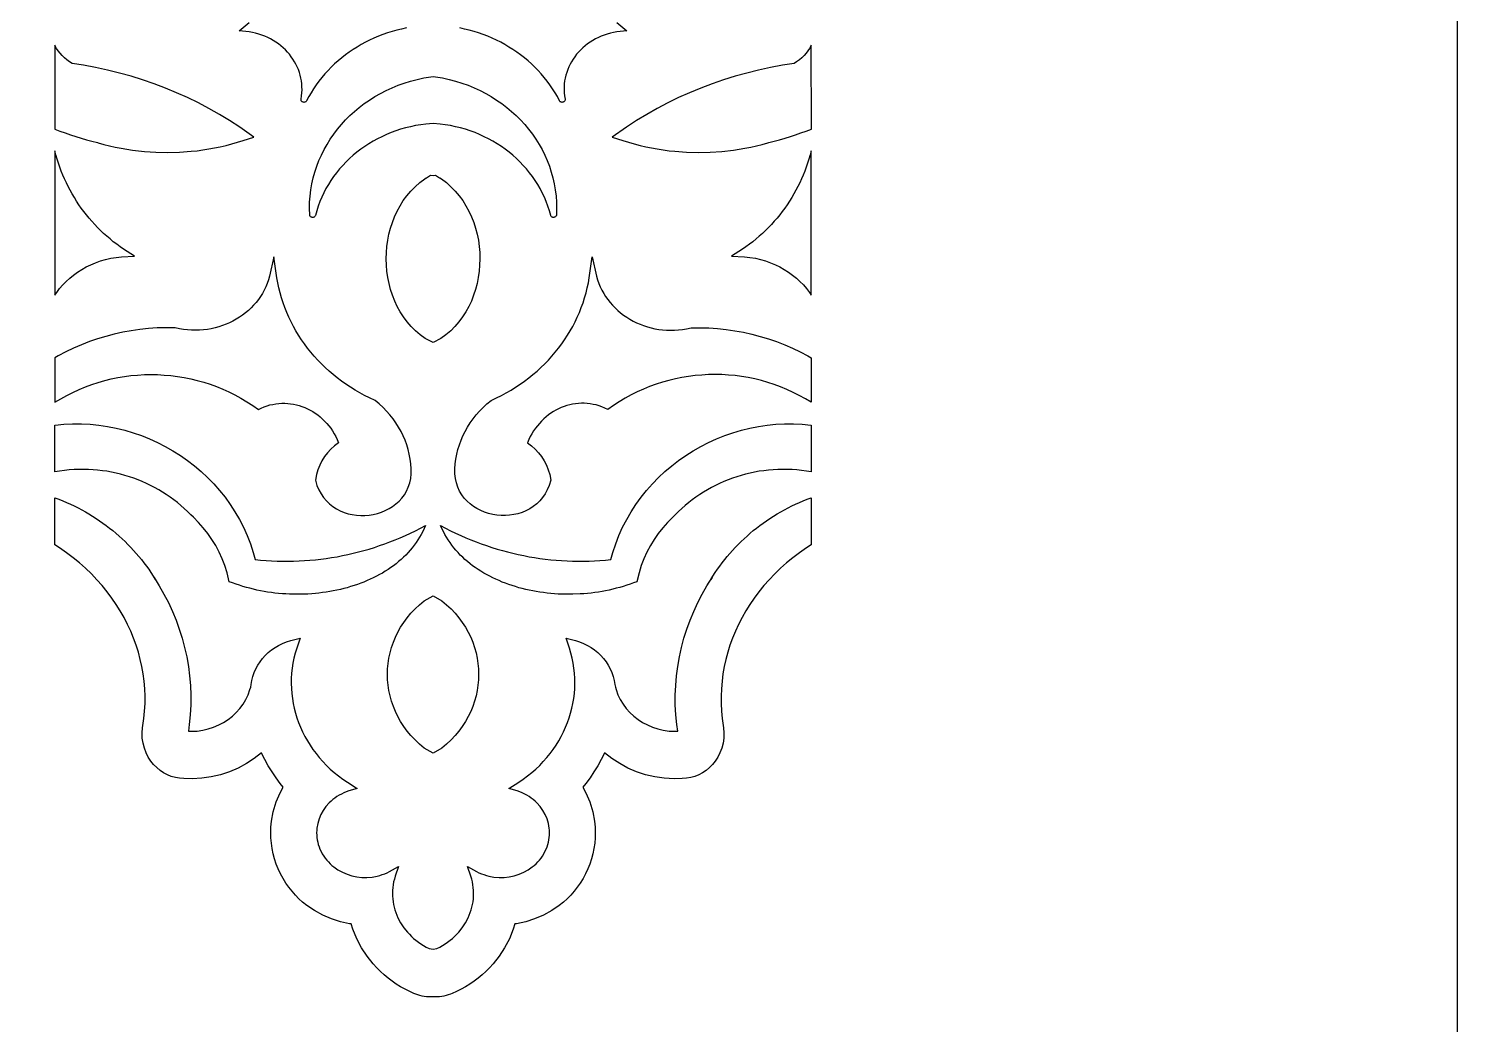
# Model space of a CAD drawing. Extents: x -1917 to -261, y -485 to 605.
# Drawn here: x -876.4 to -721.6, y 141.2 to 249.1 of the extents above; entities that cross this region are included whole.
import ezdxf

# ---------------------------------------------------------------- set-up
doc = ezdxf.new("R2010")
doc.units = 0
doc.layers.add('LAYER_1', color=18, linetype='CONTINUOUS')

msp = doc.modelspace()

# ---------------------------------------------------------------- linework, layer by layer
at = {"layer": 'LAYER_1'}
for points in [[(-1916.61, -484.86), (-721.61, -484.86), (-721.61, 605.14), (-1916.61, 605.14)], [(-873.59, 247.29), (-873.6, 238.21), (-873.04, 237.99), (-872.47, 237.78), (-871.9, 237.58), (-871.32, 237.39), (-870.74, 237.21), (-870.16, 237.04), (-869.57, 236.89), (-868.98, 236.74), (-868.89, 236.71), (-868.28, 236.55), (-867.66, 236.39), (-867.04, 236.25), (-866.41, 236.13), (-865.16, 235.93), (-863.89, 235.78), (-862.63, 235.7), (-861.35, 235.67), (-860.08, 235.7), (-858.81, 235.8), (-858.18, 235.86), (-857.54, 235.95), (-856.91, 236.05), (-856.28, 236.16), (-855.66, 236.29), (-855.03, 236.43), (-854.41, 236.59), (-853.8, 236.77), (-853.18, 236.96), (-852.02, 237.34), (-853.56, 238.41), (-854.65, 239.12), (-855.76, 239.79), (-856.89, 240.43), (-858.04, 241.04), (-859.21, 241.61), (-860.4, 242.14), (-861.61, 242.64), (-862.84, 243.11), (-864.08, 243.54), (-865.33, 243.93), (-866.6, 244.28), (-867.88, 244.6), (-869.18, 244.88), (-870.48, 245.13), (-871.73, 245.32), (-872, 245.49), (-872.29, 245.7), (-872.56, 245.93), (-872.81, 246.17), (-873.03, 246.42), (-873.23, 246.68), (-873.41, 246.95), (-873.56, 247.23)], [(-791.63, 247.29), (-791.66, 247.23), (-791.81, 246.95), (-791.99, 246.68), (-792.19, 246.42), (-792.41, 246.17), (-792.65, 245.93), (-792.92, 245.7), (-793.22, 245.49), (-793.49, 245.32), (-794.74, 245.13), (-796.04, 244.88), (-797.34, 244.6), (-798.62, 244.28), (-799.89, 243.93), (-801.14, 243.54), (-802.38, 243.11), (-803.61, 242.64), (-804.82, 242.14), (-806.01, 241.61), (-807.18, 241.04), (-808.33, 240.43), (-809.46, 239.79), (-810.57, 239.12), (-811.66, 238.41), (-813.2, 237.34), (-812.04, 236.96), (-811.42, 236.77), (-810.81, 236.59), (-810.18, 236.43), (-809.56, 236.29), (-808.93, 236.16), (-808.31, 236.05), (-807.68, 235.95), (-807.04, 235.86), (-806.41, 235.8), (-805.14, 235.7), (-803.87, 235.67), (-802.59, 235.7), (-801.32, 235.78), (-800.06, 235.93), (-798.81, 236.13), (-798.18, 236.25), (-797.56, 236.39), (-796.94, 236.55), (-796.33, 236.71), (-796.23, 236.74), (-795.64, 236.89), (-795.06, 237.04), (-794.47, 237.21), (-793.89, 237.39), (-793.32, 237.58), (-792.75, 237.78), (-792.18, 237.99), (-791.61, 238.21)], [(-832.61, 243.89), (-831.6, 243.75), (-830.88, 243.59), (-830.18, 243.41), (-829.49, 243.19), (-828.82, 242.95), (-828.16, 242.68), (-827.52, 242.39), (-826.9, 242.07), (-826.3, 241.72), (-825.72, 241.35), (-825.16, 240.96), (-824.62, 240.55), (-824.1, 240.11), (-823.6, 239.66), (-823.13, 239.19), (-822.67, 238.69), (-822.25, 238.18), (-821.85, 237.66), (-821.47, 237.11), (-821.12, 236.55), (-820.8, 235.98), (-820.5, 235.39), (-820.24, 234.79), (-820, 234.17), (-819.8, 233.54), (-819.62, 232.91), (-819.47, 232.26), (-819.36, 231.61), (-819.28, 230.94), (-819.24, 230.27), (-819.22, 229.59), (-819.25, 228.91), (-819.25, 228.85), (-819.27, 228.8), (-819.3, 228.75), (-819.33, 228.71), (-819.37, 228.68), (-819.42, 228.66), (-819.47, 228.64), (-819.52, 228.63), (-819.57, 228.63), (-819.63, 228.63), (-819.68, 228.65), (-819.72, 228.67), (-819.77, 228.7), (-819.8, 228.74), (-819.83, 228.79), (-819.86, 228.85), (-820, 229.36), (-820.16, 229.86), (-820.34, 230.35), (-820.54, 230.83), (-820.77, 231.3), (-821.01, 231.76), (-821.27, 232.2), (-821.54, 232.64), (-821.84, 233.07), (-822.15, 233.48), (-822.48, 233.88), (-822.83, 234.27), (-823.19, 234.65), (-823.56, 235.01), (-823.96, 235.36), (-824.36, 235.7), (-824.78, 236.02), (-825.21, 236.32), (-825.66, 236.61), (-826.12, 236.88), (-826.59, 237.14), (-827.07, 237.38), (-827.56, 237.61), (-828.06, 237.82), (-828.58, 238.01), (-829.1, 238.18), (-829.63, 238.33), (-830.17, 238.46), (-830.72, 238.58), (-831.28, 238.67), (-831.84, 238.75), (-832.61, 238.8), (-833.38, 238.75), (-833.94, 238.67), (-834.5, 238.58), (-835.05, 238.46), (-835.59, 238.33), (-836.12, 238.18), (-836.64, 238.01), (-837.15, 237.82), (-837.66, 237.61), (-838.15, 237.38), (-838.63, 237.14), (-839.1, 236.88), (-839.56, 236.61), (-840.01, 236.32), (-840.44, 236.02), (-840.86, 235.7), (-841.26, 235.36), (-841.65, 235.01), (-842.03, 234.65), (-842.39, 234.27), (-842.74, 233.88), (-843.07, 233.48), (-843.38, 233.07), (-843.67, 232.64), (-843.95, 232.2), (-844.21, 231.76), (-844.45, 231.3), (-844.67, 230.83), (-844.88, 230.35), (-845.06, 229.86), (-845.22, 229.36), (-845.36, 228.85), (-845.38, 228.79), (-845.41, 228.74), (-845.45, 228.7), (-845.5, 228.67), (-845.54, 228.65), (-845.59, 228.63), (-845.65, 228.63), (-845.7, 228.63), (-845.75, 228.64), (-845.8, 228.66), (-845.84, 228.68), (-845.89, 228.71), (-845.92, 228.75), (-845.95, 228.8), (-845.97, 228.85), (-845.97, 228.91), (-846, 229.59), (-845.98, 230.27), (-845.94, 230.94), (-845.86, 231.61), (-845.74, 232.26), (-845.6, 232.91), (-845.42, 233.54), (-845.22, 234.17), (-844.98, 234.79), (-844.71, 235.39), (-844.42, 235.98), (-844.1, 236.55), (-843.75, 237.11), (-843.37, 237.66), (-842.97, 238.18), (-842.54, 238.69), (-842.09, 239.19), (-841.62, 239.66), (-841.12, 240.11), (-840.6, 240.55), (-840.06, 240.96), (-839.5, 241.35), (-838.92, 241.72), (-838.31, 242.07), (-837.69, 242.39), (-837.05, 242.68), (-836.4, 242.95), (-835.73, 243.19), (-835.04, 243.41), (-834.33, 243.59), (-833.62, 243.75)], [(-873.59, 235.85), (-873.59, 220.21), (-873.39, 220.5), (-873.08, 220.91), (-872.73, 221.31), (-872.37, 221.69), (-871.98, 222.04), (-871.56, 222.38), (-871.13, 222.7), (-870.67, 222.99), (-870.19, 223.26), (-869.7, 223.5), (-869.18, 223.72), (-868.65, 223.91), (-868.1, 224.07), (-867.53, 224.2), (-866.95, 224.3), (-866.36, 224.37), (-864.96, 224.44), (-865.36, 224.68), (-865.75, 224.93), (-866.14, 225.18), (-866.52, 225.45), (-866.89, 225.72), (-867.26, 226), (-867.61, 226.3), (-867.96, 226.6), (-868.3, 226.9), (-868.63, 227.22), (-868.96, 227.54), (-869.27, 227.87), (-869.58, 228.21), (-869.88, 228.56), (-870.17, 228.91), (-870.45, 229.27), (-870.72, 229.64), (-870.98, 230.01), (-871.23, 230.4), (-871.47, 230.78), (-871.7, 231.17), (-871.93, 231.57), (-872.14, 231.98), (-872.34, 232.39), (-872.54, 232.8), (-872.72, 233.22), (-872.89, 233.65), (-873.05, 234.08), (-873.2, 234.51), (-873.34, 234.95), (-873.47, 235.4)], [(-791.63, 235.85), (-791.75, 235.4), (-791.88, 234.95), (-792.02, 234.51), (-792.17, 234.08), (-792.33, 233.65), (-792.5, 233.22), (-792.68, 232.8), (-792.88, 232.39), (-793.08, 231.98), (-793.29, 231.57), (-793.51, 231.17), (-793.75, 230.78), (-793.99, 230.4), (-794.24, 230.01), (-794.5, 229.64), (-794.77, 229.27), (-795.05, 228.91), (-795.34, 228.56), (-795.64, 228.21), (-795.95, 227.87), (-796.26, 227.54), (-796.58, 227.22), (-796.92, 226.9), (-797.26, 226.6), (-797.61, 226.3), (-797.96, 226), (-798.33, 225.72), (-798.7, 225.45), (-799.08, 225.18), (-799.47, 224.93), (-799.86, 224.68), (-800.26, 224.44), (-798.86, 224.37), (-798.27, 224.3), (-797.68, 224.2), (-797.12, 224.07), (-796.57, 223.91), (-796.04, 223.72), (-795.52, 223.5), (-795.02, 223.26), (-794.55, 222.99), (-794.09, 222.7), (-793.66, 222.38), (-793.24, 222.04), (-792.85, 221.69), (-792.48, 221.31), (-792.14, 220.91), (-791.83, 220.5), (-791.63, 220.21)], [(-832.61, 233.19), (-832.35, 233.21), (-831.9, 232.92), (-831.88, 232.91), (-831.71, 232.8), (-831.17, 232.4), (-830.67, 231.96), (-830.21, 231.49), (-829.78, 230.98), (-829.39, 230.45), (-829.04, 229.89), (-828.72, 229.31), (-828.44, 228.71), (-828.2, 228.09), (-828, 227.45), (-827.83, 226.81), (-827.7, 226.15), (-827.61, 225.48), (-827.55, 224.81), (-827.54, 224.14), (-827.56, 223.47), (-827.61, 222.8), (-827.71, 222.13), (-827.84, 221.47), (-828.01, 220.83), (-828.21, 220.19), (-828.46, 219.57), (-828.74, 218.97), (-829.06, 218.39), (-829.41, 217.84), (-829.81, 217.3), (-830.24, 216.8), (-830.7, 216.33), (-831.21, 215.89), (-831.75, 215.49), (-832.61, 215.06), (-833.47, 215.49), (-834.01, 215.89), (-834.52, 216.33), (-834.98, 216.8), (-835.41, 217.3), (-835.81, 217.84), (-836.16, 218.39), (-836.48, 218.97), (-836.76, 219.57), (-837, 220.19), (-837.21, 220.83), (-837.38, 221.47), (-837.51, 222.13), (-837.61, 222.8), (-837.66, 223.47), (-837.68, 224.14), (-837.66, 224.81), (-837.61, 225.48), (-837.52, 226.15), (-837.39, 226.81), (-837.22, 227.45), (-837.02, 228.09), (-836.78, 228.71), (-836.5, 229.31), (-836.18, 229.89), (-835.83, 230.45), (-835.44, 230.98), (-835.01, 231.49), (-834.55, 231.96), (-834.04, 232.4), (-833.51, 232.8), (-833.34, 232.91), (-833.32, 232.92), (-832.87, 233.21)], [(-873.59, 213.41), (-873.59, 208.59), (-872.94, 208.98), (-872.29, 209.34), (-871.63, 209.67), (-870.95, 209.98), (-870.27, 210.26), (-869.58, 210.52), (-868.89, 210.74), (-868.19, 210.94), (-867.48, 211.12), (-866.77, 211.27), (-866.05, 211.39), (-865.34, 211.48), (-864.62, 211.55), (-863.89, 211.59), (-863.17, 211.6), (-862.45, 211.59), (-861.73, 211.55), (-861.01, 211.49), (-860.29, 211.4), (-859.58, 211.28), (-858.87, 211.14), (-858.16, 210.97), (-857.46, 210.77), (-856.77, 210.55), (-856.08, 210.3), (-855.4, 210.02), (-854.73, 209.72), (-854.07, 209.39), (-853.42, 209.04), (-852.78, 208.66), (-852.15, 208.25), (-851.54, 207.82), (-851.54, 207.82), (-851.54, 207.82), (-851.23, 207.97), (-850.91, 208.1), (-850.6, 208.21), (-850.28, 208.3), (-849.96, 208.37), (-849.64, 208.43), (-849.32, 208.46), (-849, 208.48), (-848.68, 208.48), (-848.36, 208.47), (-848.04, 208.43), (-847.73, 208.38), (-847.42, 208.32), (-847.11, 208.24), (-846.81, 208.14), (-846.51, 208.02), (-846.22, 207.89), (-845.93, 207.75), (-845.65, 207.59), (-845.38, 207.41), (-845.11, 207.22), (-844.85, 207.01), (-844.61, 206.79), (-844.37, 206.56), (-844.13, 206.31), (-843.91, 206.05), (-843.7, 205.78), (-843.51, 205.49), (-843.32, 205.19), (-843.15, 204.88), (-842.99, 204.55), (-842.84, 204.21), (-843.27, 203.88), (-843.67, 203.52), (-844.03, 203.12), (-844.36, 202.7), (-844.65, 202.24), (-844.89, 201.77), (-845.09, 201.27), (-845.24, 200.75), (-845.36, 200.15), (-845.19, 199.59), (-844.99, 199.11), (-844.75, 198.67), (-844.48, 198.27), (-844.17, 197.9), (-843.83, 197.58), (-843.47, 197.29), (-843.08, 197.04), (-842.67, 196.83), (-842.25, 196.66), (-841.81, 196.52), (-841.36, 196.42), (-840.91, 196.36), (-840.45, 196.33), (-839.99, 196.33), (-839.53, 196.37), (-839.08, 196.44), (-838.63, 196.55), (-838.2, 196.69), (-837.78, 196.86), (-837.37, 197.07), (-836.99, 197.3), (-836.63, 197.57), (-836.29, 197.88), (-835.99, 198.21), (-835.72, 198.58), (-835.48, 198.97), (-835.29, 199.4), (-835.14, 199.85), (-835.03, 200.33), (-834.98, 200.84), (-834.98, 201.37), (-835.01, 201.91), (-835.08, 202.43), (-835.18, 202.96), (-835.3, 203.47), (-835.45, 203.98), (-835.64, 204.48), (-835.84, 204.97), (-836.08, 205.44), (-836.34, 205.91), (-836.63, 206.36), (-836.94, 206.8), (-837.28, 207.23), (-837.64, 207.64), (-838.02, 208.03), (-838.43, 208.41), (-838.89, 208.78), (-839.48, 209.06), (-840.02, 209.33), (-840.54, 209.61), (-841.06, 209.91), (-841.56, 210.22), (-842.05, 210.55), (-842.52, 210.88), (-842.99, 211.24), (-843.44, 211.6), (-843.88, 211.98), (-844.3, 212.36), (-844.71, 212.76), (-845.11, 213.17), (-845.49, 213.59), (-845.86, 214.03), (-846.21, 214.47), (-846.55, 214.92), (-846.87, 215.38), (-847.18, 215.85), (-847.47, 216.33), (-847.74, 216.82), (-848, 217.32), (-848.24, 217.82), (-848.46, 218.33), (-848.67, 218.85), (-848.86, 219.38), (-849.03, 219.91), (-849.19, 220.45), (-849.32, 220.99), (-849.44, 221.54), (-849.54, 222.09), (-849.86, 224.34), (-850.32, 222.27), (-850.44, 221.87), (-850.57, 221.48), (-850.73, 221.11), (-850.9, 220.75), (-851.1, 220.39), (-851.31, 220.05), (-851.54, 219.72), (-851.79, 219.41), (-852.05, 219.11), (-852.33, 218.82), (-852.62, 218.54), (-852.93, 218.28), (-853.26, 218.04), (-853.59, 217.81), (-853.94, 217.59), (-854.3, 217.39), (-854.67, 217.21), (-855.04, 217.05), (-855.43, 216.9), (-855.83, 216.77), (-856.23, 216.66), (-856.64, 216.57), (-857.06, 216.5), (-857.48, 216.44), (-857.91, 216.41), (-858.34, 216.4), (-858.77, 216.41), (-859.21, 216.44), (-859.65, 216.49), (-860.09, 216.56), (-860.57, 216.67), (-861.55, 216.67), (-862.5, 216.65), (-863.44, 216.58), (-864.38, 216.48), (-865.31, 216.35), (-866.24, 216.18), (-867.15, 215.98), (-868.06, 215.74), (-868.95, 215.47), (-869.84, 215.17), (-870.7, 214.83), (-871.56, 214.46), (-872.4, 214.06), (-873.22, 213.62)], [(-813.68, 207.82), (-813.68, 207.82), (-813.68, 207.82), (-813.99, 207.97), (-814.31, 208.1), (-814.62, 208.21), (-814.94, 208.3), (-815.26, 208.37), (-815.58, 208.43), (-815.9, 208.46), (-816.22, 208.48), (-816.54, 208.48), (-816.86, 208.47), (-817.18, 208.43), (-817.49, 208.38), (-817.8, 208.32), (-818.11, 208.24), (-818.41, 208.14), (-818.71, 208.02), (-819, 207.89), (-819.29, 207.75), (-819.57, 207.59), (-819.84, 207.41), (-820.11, 207.22), (-820.36, 207.01), (-820.61, 206.79), (-820.85, 206.56), (-821.08, 206.31), (-821.3, 206.05), (-821.51, 205.78), (-821.71, 205.49), (-821.9, 205.19), (-822.07, 204.88), (-822.23, 204.55), (-822.38, 204.21), (-821.95, 203.88), (-821.55, 203.52), (-821.18, 203.12), (-820.86, 202.7), (-820.57, 202.24), (-820.33, 201.77), (-820.13, 201.27), (-819.97, 200.75), (-819.86, 200.15), (-820.03, 199.59), (-820.23, 199.11), (-820.46, 198.67), (-820.74, 198.27), (-821.05, 197.9), (-821.38, 197.58), (-821.75, 197.29), (-822.14, 197.04), (-822.55, 196.83), (-822.97, 196.66), (-823.41, 196.52), (-823.86, 196.42), (-824.31, 196.36), (-824.77, 196.33), (-825.23, 196.33), (-825.69, 196.37), (-826.14, 196.44), (-826.59, 196.55), (-827.02, 196.69), (-827.44, 196.86), (-827.85, 197.07), (-828.23, 197.3), (-828.59, 197.57), (-828.93, 197.88), (-829.23, 198.21), (-829.5, 198.58), (-829.74, 198.97), (-829.93, 199.4), (-830.08, 199.85), (-830.19, 200.33), (-830.24, 200.84), (-830.24, 201.37), (-830.2, 201.91), (-830.14, 202.43), (-830.04, 202.96), (-829.92, 203.47), (-829.76, 203.98), (-829.58, 204.48), (-829.37, 204.97), (-829.14, 205.44), (-828.88, 205.91), (-828.59, 206.36), (-828.28, 206.8), (-827.94, 207.23), (-827.58, 207.64), (-827.19, 208.03), (-826.79, 208.41), (-826.33, 208.78), (-825.74, 209.06), (-825.2, 209.33), (-824.68, 209.61), (-824.16, 209.91), (-823.66, 210.22), (-823.17, 210.55), (-822.69, 210.88), (-822.23, 211.24), (-821.78, 211.6), (-821.34, 211.98), (-820.92, 212.36), (-820.51, 212.76), (-820.11, 213.17), (-819.73, 213.59), (-819.36, 214.03), (-819.01, 214.47), (-818.67, 214.92), (-818.35, 215.38), (-818.04, 215.85), (-817.75, 216.33), (-817.48, 216.82), (-817.22, 217.32), (-816.98, 217.82), (-816.75, 218.33), (-816.55, 218.85), (-816.36, 219.38), (-816.19, 219.91), (-816.03, 220.45), (-815.9, 220.99), (-815.78, 221.54), (-815.68, 222.09), (-815.36, 224.34), (-814.9, 222.27), (-814.78, 221.87), (-814.65, 221.48), (-814.49, 221.11), (-814.32, 220.75), (-814.12, 220.39), (-813.91, 220.05), (-813.68, 219.72), (-813.43, 219.41), (-813.17, 219.11), (-812.89, 218.82), (-812.59, 218.54), (-812.29, 218.28), (-811.96, 218.04), (-811.63, 217.81), (-811.28, 217.59), (-810.92, 217.39), (-810.55, 217.21), (-810.17, 217.05), (-809.79, 216.9), (-809.39, 216.77), (-808.99, 216.66), (-808.58, 216.57), (-808.16, 216.5), (-807.74, 216.44), (-807.31, 216.41), (-806.88, 216.4), (-806.44, 216.41), (-806.01, 216.44), (-805.57, 216.49), (-805.13, 216.56), (-804.65, 216.67), (-803.67, 216.67), (-802.72, 216.65), (-801.77, 216.58), (-800.84, 216.48), (-799.9, 216.35), (-798.98, 216.18), (-798.06, 215.98), (-797.16, 215.74), (-796.26, 215.47), (-795.38, 215.17), (-794.51, 214.83), (-793.66, 214.46), (-792.82, 214.06), (-792, 213.62), (-791.63, 213.41), (-791.63, 208.59), (-792.27, 208.98), (-792.93, 209.34), (-793.59, 209.67), (-794.27, 209.98), (-794.95, 210.26), (-795.64, 210.52), (-796.33, 210.74), (-797.03, 210.94), (-797.74, 211.12), (-798.45, 211.27), (-799.17, 211.39), (-799.88, 211.48), (-800.6, 211.55), (-801.32, 211.59), (-802.05, 211.6), (-802.77, 211.59), (-803.49, 211.55), (-804.21, 211.49), (-804.93, 211.4), (-805.64, 211.28), (-806.35, 211.14), (-807.06, 210.97), (-807.76, 210.77), (-808.45, 210.55), (-809.14, 210.3), (-809.81, 210.02), (-810.48, 209.72), (-811.15, 209.39), (-811.8, 209.04), (-812.44, 208.66), (-813.07, 208.25)], [(-873.59, 206.13), (-873.56, 206.13), (-872.61, 206.23), (-871.66, 206.27), (-870.7, 206.27), (-869.75, 206.22), (-868.81, 206.12), (-867.87, 205.98), (-866.94, 205.8), (-866.02, 205.57), (-865.11, 205.3), (-864.21, 204.98), (-863.33, 204.63), (-862.47, 204.23), (-861.62, 203.8), (-860.8, 203.33), (-859.99, 202.82), (-859.22, 202.28), (-858.46, 201.7), (-857.74, 201.09), (-857.04, 200.44), (-856.38, 199.76), (-855.75, 199.05), (-855.15, 198.31), (-854.59, 197.53), (-854.07, 196.73), (-853.59, 195.9), (-853.15, 195.05), (-852.75, 194.17), (-852.4, 193.26), (-852.1, 192.33), (-851.89, 191.54), (-851.29, 191.48), (-850.7, 191.44), (-850.1, 191.4), (-849.51, 191.38), (-848.91, 191.37), (-848.32, 191.36), (-847.73, 191.37), (-847.13, 191.4), (-846.54, 191.43), (-845.95, 191.47), (-845.36, 191.53), (-844.77, 191.59), (-844.18, 191.67), (-843.6, 191.76), (-843.01, 191.86), (-842.43, 191.97), (-841.85, 192.09), (-841.27, 192.23), (-840.69, 192.37), (-840.11, 192.53), (-839.54, 192.69), (-838.97, 192.87), (-838.4, 193.06), (-837.84, 193.25), (-837.28, 193.46), (-836.72, 193.68), (-836.16, 193.91), (-835.61, 194.16), (-835.06, 194.41), (-834.51, 194.67), (-833.97, 194.95), (-833.43, 195.23), (-833.57, 194.9), (-833.73, 194.59), (-833.89, 194.27), (-834.06, 193.97), (-834.25, 193.67), (-834.44, 193.38), (-834.65, 193.1), (-834.86, 192.83), (-835.09, 192.56), (-835.32, 192.3), (-835.56, 192.04), (-835.81, 191.8), (-836.07, 191.56), (-836.34, 191.33), (-836.62, 191.1), (-836.9, 190.88), (-837.19, 190.67), (-837.49, 190.47), (-837.79, 190.28), (-838.1, 190.09), (-838.42, 189.91), (-838.75, 189.73), (-839.08, 189.57), (-839.41, 189.41), (-839.75, 189.26), (-840.1, 189.11), (-840.45, 188.98), (-840.81, 188.85), (-841.17, 188.73), (-841.54, 188.61), (-841.9, 188.5), (-842.28, 188.4), (-842.65, 188.31), (-843.03, 188.23), (-843.42, 188.15), (-843.8, 188.08), (-844.19, 188.02), (-844.58, 187.96), (-844.97, 187.91), (-845.36, 187.87), (-845.76, 187.84), (-846.16, 187.81), (-846.95, 187.79), (-847.75, 187.79), (-848.15, 187.8), (-848.55, 187.82), (-848.94, 187.85), (-849.34, 187.88), (-849.74, 187.92), (-850.13, 187.97), (-850.53, 188.03), (-850.92, 188.09), (-851.31, 188.16), (-851.7, 188.24), (-852.08, 188.33), (-852.46, 188.43), (-852.84, 188.53), (-853.22, 188.64), (-853.59, 188.76), (-853.96, 188.88), (-854.33, 189.01), (-854.69, 189.15), (-854.69, 189.15), (-854.93, 190.12), (-855.17, 190.89), (-855.46, 191.64), (-855.79, 192.36), (-856.16, 193.06), (-856.57, 193.73), (-857.02, 194.38), (-857.51, 194.99), (-858.03, 195.58), (-858.58, 196.14), (-858.85, 196.39), (-859.2, 196.74), (-859.56, 197.08), (-859.93, 197.4), (-860.31, 197.72), (-860.7, 198.02), (-861.1, 198.31), (-861.51, 198.59), (-861.92, 198.85), (-862.34, 199.11), (-862.78, 199.35), (-863.21, 199.58), (-863.66, 199.79), (-864.11, 199.99), (-864.57, 200.18), (-865.04, 200.36), (-865.51, 200.52), (-865.99, 200.67), (-866.47, 200.8), (-866.95, 200.92), (-867.45, 201.02), (-867.94, 201.11), (-868.44, 201.18), (-868.95, 201.24), (-869.45, 201.28), (-869.96, 201.31), (-870.47, 201.32), (-870.99, 201.32), (-871.51, 201.3), (-872.02, 201.26), (-872.54, 201.21), (-873.07, 201.14), (-873.59, 201.05)], [(-831.79, 195.23), (-831.25, 194.95), (-830.71, 194.67), (-830.16, 194.41), (-829.61, 194.16), (-829.06, 193.91), (-828.5, 193.68), (-827.94, 193.46), (-827.38, 193.25), (-826.82, 193.06), (-826.25, 192.87), (-825.68, 192.69), (-825.1, 192.53), (-824.53, 192.37), (-823.95, 192.23), (-823.37, 192.09), (-822.79, 191.97), (-822.21, 191.86), (-821.62, 191.76), (-821.04, 191.67), (-820.45, 191.59), (-819.86, 191.53), (-819.27, 191.47), (-818.68, 191.43), (-818.09, 191.4), (-817.49, 191.37), (-816.9, 191.36), (-816.3, 191.37), (-815.71, 191.38), (-815.11, 191.4), (-814.52, 191.44), (-813.92, 191.48), (-813.33, 191.54), (-813.12, 192.33), (-812.82, 193.26), (-812.47, 194.17), (-812.07, 195.05), (-811.63, 195.9), (-811.15, 196.73), (-810.63, 197.53), (-810.07, 198.31), (-809.47, 199.05), (-808.84, 199.76), (-808.17, 200.44), (-807.48, 201.09), (-806.75, 201.7), (-806, 202.28), (-805.22, 202.82), (-804.42, 203.33), (-803.6, 203.8), (-802.75, 204.23), (-801.89, 204.63), (-801.01, 204.98), (-800.11, 205.3), (-799.2, 205.57), (-798.28, 205.8), (-797.35, 205.98), (-796.41, 206.12), (-795.47, 206.22), (-794.52, 206.27), (-793.56, 206.27), (-792.61, 206.23), (-791.66, 206.13), (-791.63, 206.13), (-791.63, 201.05), (-792.15, 201.14), (-792.67, 201.21), (-793.19, 201.26), (-793.71, 201.3), (-794.23, 201.32), (-794.74, 201.32), (-795.26, 201.31), (-795.77, 201.28), (-796.27, 201.24), (-796.78, 201.18), (-797.28, 201.11), (-797.77, 201.02), (-798.26, 200.92), (-798.75, 200.8), (-799.23, 200.67), (-799.71, 200.52), (-800.18, 200.36), (-800.65, 200.18), (-801.11, 199.99), (-801.56, 199.79), (-802, 199.58), (-802.44, 199.35), (-802.87, 199.11), (-803.3, 198.85), (-803.71, 198.59), (-804.12, 198.31), (-804.52, 198.02), (-804.91, 197.72), (-805.29, 197.4), (-805.66, 197.08), (-806.02, 196.74), (-806.37, 196.39), (-806.64, 196.14), (-807.19, 195.58), (-807.71, 194.99), (-808.2, 194.38), (-808.64, 193.73), (-809.06, 193.06), (-809.43, 192.36), (-809.76, 191.64), (-810.05, 190.89), (-810.29, 190.12), (-810.53, 189.15), (-810.53, 189.15), (-810.89, 189.01), (-811.26, 188.88), (-811.63, 188.76), (-812, 188.64), (-812.37, 188.53), (-812.75, 188.43), (-813.14, 188.33), (-813.52, 188.24), (-813.91, 188.16), (-814.3, 188.09), (-814.69, 188.03), (-815.09, 187.97), (-815.48, 187.92), (-815.88, 187.88), (-816.27, 187.85), (-816.67, 187.82), (-817.47, 187.79), (-818.27, 187.79), (-819.06, 187.81), (-819.46, 187.84), (-819.85, 187.87), (-820.25, 187.91), (-820.64, 187.96), (-821.03, 188.02), (-821.42, 188.08), (-821.8, 188.15), (-822.19, 188.23), (-822.56, 188.31), (-822.94, 188.4), (-823.31, 188.5), (-823.68, 188.61), (-824.05, 188.73), (-824.41, 188.85), (-824.77, 188.98), (-825.12, 189.11), (-825.46, 189.26), (-825.81, 189.41), (-826.14, 189.57), (-826.47, 189.73), (-826.8, 189.91), (-827.11, 190.09), (-827.43, 190.28), (-827.73, 190.47), (-828.03, 190.67), (-828.32, 190.88), (-828.6, 191.1), (-828.88, 191.33), (-829.15, 191.56), (-829.4, 191.8), (-829.66, 192.04), (-829.9, 192.3), (-830.13, 192.56), (-830.36, 192.83), (-830.57, 193.1), (-830.77, 193.38), (-830.97, 193.67), (-831.15, 193.97), (-831.33, 194.27), (-831.49, 194.59), (-831.64, 194.9)], [(-873.59, 198.25), (-873.16, 198.09), (-872.73, 197.92), (-872.31, 197.74), (-871.89, 197.55), (-871.48, 197.36), (-871.08, 197.15), (-870.67, 196.94), (-870.28, 196.72), (-869.89, 196.49), (-869.5, 196.25), (-869.12, 196.01), (-868.75, 195.76), (-868.38, 195.5), (-868.02, 195.23), (-867.66, 194.96), (-867.31, 194.68), (-866.97, 194.39), (-866.63, 194.1), (-866.31, 193.8), (-865.98, 193.5), (-865.67, 193.18), (-865.36, 192.87), (-865.06, 192.54), (-864.77, 192.21), (-864.48, 191.88), (-864.2, 191.54), (-863.93, 191.19), (-863.67, 190.84), (-863.42, 190.49), (-863.18, 190.13), (-862.94, 189.76), (-862.71, 189.4), (-862.84, 189.6), (-862.28, 188.71), (-861.77, 187.8), (-861.29, 186.88), (-860.85, 185.93), (-860.46, 184.97), (-860.11, 184), (-859.79, 183.01), (-859.53, 182.01), (-859.3, 180.99), (-859.12, 179.97), (-858.99, 178.94), (-858.9, 177.89), (-858.86, 176.85), (-858.86, 175.79), (-858.92, 174.73), (-859.02, 173.67), (-859.12, 172.93), (-858.81, 172.93), (-858.18, 172.96), (-857.56, 173.06), (-856.96, 173.2), (-856.39, 173.39), (-855.83, 173.62), (-855.31, 173.9), (-854.81, 174.22), (-854.35, 174.58), (-853.93, 174.98), (-853.54, 175.41), (-853.2, 175.88), (-852.9, 176.37), (-852.65, 176.89), (-852.45, 177.45), (-852.37, 177.73), (-852.31, 178.01), (-852.24, 178.44), (-852.13, 178.87), (-851.99, 179.3), (-851.81, 179.7), (-851.6, 180.09), (-851.36, 180.46), (-851.09, 180.82), (-850.79, 181.15), (-850.46, 181.46), (-850.11, 181.75), (-849.73, 182.01), (-849.34, 182.24), (-848.92, 182.45), (-848.48, 182.62), (-848.02, 182.77), (-847.02, 183.01), (-847.38, 181.95), (-847.55, 181.41), (-847.68, 180.86), (-847.79, 180.32), (-847.87, 179.77), (-847.93, 179.22), (-847.97, 178.67), (-847.97, 178.12), (-847.96, 177.58), (-847.92, 177.04), (-847.85, 176.5), (-847.77, 175.96), (-847.65, 175.43), (-847.52, 174.91), (-847.36, 174.39), (-847.18, 173.87), (-846.97, 173.37), (-846.75, 172.87), (-846.5, 172.38), (-846.23, 171.9), (-845.94, 171.43), (-845.63, 170.96), (-845.29, 170.52), (-844.94, 170.08), (-844.56, 169.65), (-844.17, 169.24), (-843.75, 168.84), (-843.31, 168.46), (-842.86, 168.09), (-842.38, 167.74), (-841.89, 167.41), (-840.82, 166.74), (-841.74, 166.47), (-842.02, 166.37), (-842.28, 166.26), (-842.54, 166.13), (-842.78, 166), (-843.02, 165.85), (-843.25, 165.7), (-843.46, 165.53), (-843.66, 165.36), (-843.85, 165.18), (-844.21, 164.78), (-844.51, 164.36), (-844.76, 163.91), (-844.96, 163.44), (-845.11, 162.95), (-845.2, 162.45), (-845.22, 162.2), (-845.23, 161.94), (-845.22, 161.69), (-845.2, 161.43), (-845.17, 161.17), (-845.11, 160.91), (-845.04, 160.66), (-844.96, 160.4), (-844.86, 160.15), (-844.74, 159.89), (-844.61, 159.65), (-844.46, 159.41), (-844.3, 159.19), (-844.13, 158.97), (-843.95, 158.77), (-843.76, 158.58), (-843.56, 158.39), (-843.36, 158.23), (-842.91, 157.92), (-842.43, 157.65), (-841.93, 157.44), (-841.41, 157.28), (-840.87, 157.16), (-840.32, 157.1), (-839.77, 157.09), (-839.21, 157.14), (-838.65, 157.24), (-838.38, 157.31), (-838.11, 157.4), (-837.85, 157.5), (-837.58, 157.61), (-837.32, 157.74), (-836.35, 158.29), (-836.71, 157.23), (-836.8, 156.92), (-836.88, 156.61), (-836.93, 156.3), (-836.97, 155.99), (-837, 155.68), (-837, 155.38), (-837, 155.07), (-836.98, 154.76), (-836.94, 154.46), (-836.89, 154.16), (-836.82, 153.86), (-836.74, 153.57), (-836.64, 153.28), (-836.41, 152.71), (-836.12, 152.17), (-835.78, 151.65), (-835.39, 151.16), (-835.17, 150.93), (-834.95, 150.7), (-834.71, 150.48), (-834.46, 150.28), (-834.19, 150.08), (-833.92, 149.89), (-833.63, 149.72), (-833.34, 149.55), (-833.03, 149.4), (-832.61, 149.31), (-832.19, 149.4), (-831.88, 149.55), (-831.59, 149.72), (-831.3, 149.89), (-831.03, 150.08), (-830.76, 150.28), (-830.51, 150.48), (-830.27, 150.7), (-830.05, 150.93), (-829.83, 151.16), (-829.44, 151.65), (-829.1, 152.17), (-828.81, 152.71), (-828.58, 153.28), (-828.48, 153.57), (-828.4, 153.86), (-828.33, 154.16), (-828.28, 154.46), (-828.24, 154.76), (-828.22, 155.07), (-828.21, 155.38), (-828.22, 155.68), (-828.25, 155.99), (-828.29, 156.3), (-828.34, 156.61), (-828.42, 156.92), (-828.5, 157.23), (-828.87, 158.29), (-827.9, 157.74), (-827.64, 157.61), (-827.37, 157.5), (-827.11, 157.4), (-826.83, 157.31), (-826.56, 157.24), (-826.01, 157.14), (-825.45, 157.09), (-824.9, 157.1), (-824.35, 157.16), (-823.81, 157.28), (-823.29, 157.44), (-822.79, 157.65), (-822.31, 157.92), (-821.86, 158.23), (-821.66, 158.39), (-821.45, 158.58), (-821.26, 158.77), (-821.08, 158.97), (-820.91, 159.19), (-820.76, 159.41), (-820.61, 159.65), (-820.48, 159.89), (-820.36, 160.15), (-820.26, 160.4), (-820.17, 160.66), (-820.11, 160.91), (-820.05, 161.17), (-820.02, 161.43), (-820, 161.69), (-819.99, 161.94), (-820, 162.2), (-820.02, 162.45), (-820.11, 162.95), (-820.26, 163.44), (-820.46, 163.91), (-820.71, 164.36), (-821.01, 164.78), (-821.36, 165.18), (-821.55, 165.36), (-821.76, 165.53), (-821.97, 165.7), (-822.2, 165.85), (-822.43, 166), (-822.68, 166.13), (-822.94, 166.26), (-823.2, 166.37), (-823.48, 166.47), (-824.4, 166.74), (-823.33, 167.41), (-822.84, 167.74), (-822.36, 168.09), (-821.91, 168.46), (-821.47, 168.84), (-821.05, 169.24), (-820.66, 169.65), (-820.28, 170.08), (-819.93, 170.52), (-819.59, 170.96), (-819.28, 171.43), (-818.99, 171.9), (-818.72, 172.38), (-818.47, 172.87), (-818.24, 173.37), (-818.04, 173.87), (-817.86, 174.39), (-817.7, 174.91), (-817.57, 175.43), (-817.45, 175.96), (-817.37, 176.5), (-817.3, 177.04), (-817.26, 177.58), (-817.24, 178.12), (-817.25, 178.67), (-817.29, 179.22), (-817.34, 179.77), (-817.43, 180.32), (-817.54, 180.86), (-817.67, 181.41), (-817.83, 181.95), (-818.2, 183.01), (-817.19, 182.77), (-816.74, 182.62), (-816.3, 182.45), (-815.88, 182.24), (-815.48, 182.01), (-815.11, 181.75), (-814.76, 181.46), (-814.43, 181.15), (-814.13, 180.82), (-813.86, 180.46), (-813.62, 180.09), (-813.41, 179.7), (-813.23, 179.3), (-813.09, 178.87), (-812.98, 178.44), (-812.91, 178.01), (-812.85, 177.73), (-812.77, 177.45), (-812.57, 176.89), (-812.32, 176.37), (-812.02, 175.88), (-811.68, 175.41), (-811.29, 174.98), (-810.87, 174.58), (-810.4, 174.22), (-809.91, 173.9), (-809.38, 173.62), (-808.83, 173.39), (-808.25, 173.2), (-807.66, 173.06), (-807.04, 172.96), (-806.41, 172.93), (-806.1, 172.93), (-806.2, 173.67), (-806.3, 174.73), (-806.36, 175.79), (-806.36, 176.85), (-806.32, 177.89), (-806.23, 178.94), (-806.1, 179.97), (-805.92, 180.99), (-805.69, 182.01), (-805.42, 183.01), (-805.11, 184), (-804.76, 184.97), (-804.36, 185.93), (-803.93, 186.88), (-803.45, 187.8), (-802.94, 188.71), (-802.38, 189.6), (-802.5, 189.4), (-802.28, 189.76), (-802.04, 190.13), (-801.8, 190.49), (-801.54, 190.84), (-801.28, 191.19), (-801.01, 191.54), (-800.74, 191.88), (-800.45, 192.21), (-800.16, 192.54), (-799.86, 192.87), (-799.55, 193.18), (-799.24, 193.5), (-798.91, 193.8), (-798.58, 194.1), (-798.25, 194.39), (-797.91, 194.68), (-797.56, 194.96), (-797.2, 195.23), (-796.84, 195.5), (-796.47, 195.76), (-796.1, 196.01), (-795.72, 196.25), (-795.33, 196.49), (-794.94, 196.72), (-794.54, 196.94), (-794.14, 197.15), (-793.74, 197.36), (-793.32, 197.55), (-792.91, 197.74), (-792.49, 197.92), (-792.06, 198.09), (-791.63, 198.25), (-791.63, 193.13), (-792.14, 192.81), (-792.89, 192.29), (-793.61, 191.75), (-794.3, 191.18), (-794.96, 190.6), (-795.59, 189.99), (-796.19, 189.36), (-796.76, 188.72), (-797.3, 188.06), (-797.8, 187.38), (-798.28, 186.68), (-798.72, 185.98), (-799.13, 185.26), (-799.51, 184.52), (-799.85, 183.78), (-800.16, 183.03), (-800.44, 182.27), (-800.68, 181.5), (-800.89, 180.72), (-801.06, 179.94), (-801.2, 179.15), (-801.3, 178.35), (-801.37, 177.55), (-801.4, 176.75), (-801.4, 175.94), (-801.36, 175.13), (-801.28, 174.31), (-801.14, 173.32), (-801.1, 172.78), (-801.11, 172.2), (-801.19, 171.63), (-801.33, 171.09), (-801.52, 170.59), (-801.76, 170.13), (-802.03, 169.71), (-802.33, 169.33), (-802.67, 169), (-803.03, 168.7), (-803.41, 168.44), (-803.82, 168.23), (-804.25, 168.05), (-804.69, 167.92), (-805.15, 167.84), (-805.61, 167.8), (-806.5, 167.78), (-807.55, 167.84), (-808.58, 168), (-809.58, 168.23), (-810.55, 168.55), (-811.49, 168.95), (-812.38, 169.43), (-813.23, 169.98), (-814.02, 170.59), (-814.03, 170.55), (-814.38, 169.86), (-814.76, 169.19), (-815.17, 168.53), (-815.6, 167.89), (-816.06, 167.27), (-816.38, 166.88), (-816.04, 166.28), (-815.61, 165.28), (-815.3, 164.22), (-815.11, 163.18), (-815.05, 162.54), (-815.03, 161.97), (-815.04, 161.4), (-815.09, 160.82), (-815.17, 160.24), (-815.29, 159.67), (-815.44, 159.11), (-815.62, 158.55), (-815.84, 158.01), (-816.09, 157.48), (-816.36, 156.97), (-816.66, 156.49), (-816.99, 156.03), (-817.33, 155.59), (-817.69, 155.18), (-818.08, 154.79), (-818.47, 154.43), (-818.93, 154.06), (-819.75, 153.5), (-820.65, 153), (-821.6, 152.6), (-822.57, 152.29), (-823.57, 152.08), (-823.74, 152.06), (-823.92, 151.47), (-824.34, 150.44), (-824.86, 149.46), (-825.46, 148.55), (-826.1, 147.73), (-826.51, 147.29), (-826.9, 146.9), (-827.3, 146.54), (-827.73, 146.19), (-828.17, 145.85), (-828.62, 145.54), (-829.09, 145.25), (-829.58, 144.98), (-830.08, 144.72), (-830.52, 144.53), (-830.73, 144.44), (-830.96, 144.36), (-831.19, 144.29), (-831.43, 144.24), (-831.66, 144.2), (-831.9, 144.16), (-832.14, 144.15), (-832.61, 144.14), (-833.08, 144.15), (-833.32, 144.16), (-833.56, 144.2), (-833.79, 144.24), (-834.03, 144.29), (-834.26, 144.36), (-834.49, 144.44), (-834.7, 144.53), (-835.14, 144.72), (-835.64, 144.98), (-836.13, 145.25), (-836.6, 145.54), (-837.05, 145.85), (-837.49, 146.19), (-837.92, 146.54), (-838.32, 146.9), (-838.71, 147.29), (-839.11, 147.73), (-839.76, 148.55), (-840.36, 149.46), (-840.87, 150.44), (-841.3, 151.47), (-841.47, 152.06), (-841.65, 152.08), (-842.65, 152.29), (-843.62, 152.6), (-844.56, 153), (-845.47, 153.5), (-846.29, 154.06), (-846.74, 154.43), (-847.14, 154.79), (-847.52, 155.18), (-847.89, 155.59), (-848.23, 156.03), (-848.56, 156.49), (-848.86, 156.97), (-849.13, 157.48), (-849.38, 158.01), (-849.6, 158.55), (-849.78, 159.11), (-849.93, 159.67), (-850.05, 160.24), (-850.13, 160.82), (-850.18, 161.4), (-850.19, 161.97), (-850.17, 162.54), (-850.11, 163.18), (-849.92, 164.22), (-849.61, 165.28), (-849.18, 166.28), (-848.84, 166.88), (-849.16, 167.27), (-849.62, 167.89), (-850.05, 168.53), (-850.46, 169.19), (-850.84, 169.86), (-851.18, 170.55), (-851.2, 170.59), (-851.98, 169.98), (-852.84, 169.43), (-853.73, 168.95), (-854.67, 168.55), (-855.64, 168.23), (-856.64, 168), (-857.67, 167.84), (-858.72, 167.78), (-859.61, 167.8), (-860.07, 167.84), (-860.53, 167.92), (-860.97, 168.05), (-861.4, 168.23), (-861.81, 168.44), (-862.19, 168.7), (-862.55, 169), (-862.89, 169.33), (-863.19, 169.71), (-863.46, 170.13), (-863.7, 170.59), (-863.89, 171.09), (-864.02, 171.63), (-864.11, 172.2), (-864.12, 172.78), (-864.08, 173.32), (-863.94, 174.31), (-863.86, 175.13), (-863.82, 175.94), (-863.82, 176.75), (-863.85, 177.55), (-863.92, 178.35), (-864.02, 179.15), (-864.16, 179.94), (-864.33, 180.72), (-864.54, 181.5), (-864.78, 182.27), (-865.06, 183.03), (-865.37, 183.78), (-865.71, 184.52), (-866.09, 185.26), (-866.5, 185.98), (-866.94, 186.68), (-867.42, 187.38), (-867.92, 188.06), (-868.46, 188.72), (-869.03, 189.36), (-869.63, 189.99), (-870.26, 190.6), (-870.92, 191.18), (-871.61, 191.75), (-872.33, 192.29), (-873.08, 192.81), (-873.59, 193.13)], [(-832.61, 187.62), (-831.65, 187.08), (-831.14, 186.65), (-830.66, 186.2), (-830.22, 185.73), (-829.81, 185.24), (-829.44, 184.73), (-829.1, 184.21), (-828.8, 183.68), (-828.53, 183.13), (-828.3, 182.58), (-828.11, 182.01), (-827.95, 181.44), (-827.83, 180.86), (-827.74, 180.28), (-827.68, 179.69), (-827.67, 179.1), (-827.68, 178.51), (-827.74, 177.92), (-827.83, 177.34), (-827.95, 176.76), (-828.11, 176.19), (-828.3, 175.62), (-828.53, 175.07), (-828.8, 174.52), (-829.1, 173.99), (-829.44, 173.47), (-829.81, 172.96), (-830.22, 172.47), (-830.66, 172), (-831.14, 171.55), (-831.65, 171.12), (-832.61, 170.58), (-833.57, 171.12), (-834.08, 171.55), (-834.56, 172), (-835, 172.47), (-835.41, 172.96), (-835.78, 173.47), (-836.12, 173.99), (-836.42, 174.52), (-836.68, 175.07), (-836.91, 175.62), (-837.11, 176.19), (-837.27, 176.76), (-837.39, 177.34), (-837.48, 177.92), (-837.53, 178.51), (-837.55, 179.1), (-837.53, 179.69), (-837.48, 180.28), (-837.39, 180.86), (-837.27, 181.44), (-837.11, 182.01), (-836.91, 182.58), (-836.68, 183.13), (-836.42, 183.68), (-836.12, 184.21), (-835.78, 184.73), (-835.41, 185.24), (-835, 185.73), (-834.56, 186.2), (-834.08, 186.65), (-833.57, 187.08)]]:
    msp.add_lwpolyline(points, close=True, dxfattribs=at)
for points in [[(-835.5, 249.16), (-836.02, 249.05), (-836.54, 248.92), (-837.05, 248.78), (-837.55, 248.62), (-838.04, 248.45), (-838.53, 248.26), (-839.01, 248.06), (-839.48, 247.84), (-839.94, 247.61), (-840.39, 247.36), (-840.83, 247.1), (-841.27, 246.83), (-841.69, 246.54), (-842.1, 246.24), (-842.5, 245.93), (-842.89, 245.61), (-843.27, 245.27), (-843.64, 244.92), (-843.99, 244.56), (-844.33, 244.19), (-844.66, 243.8), (-844.97, 243.41), (-845.27, 243), (-845.56, 242.58), (-845.83, 242.15), (-846.08, 241.72), (-846.33, 241.26), (-846.36, 241.21), (-846.4, 241.17), (-846.44, 241.14), (-846.49, 241.12), (-846.54, 241.11), (-846.6, 241.1), (-846.65, 241.11), (-846.7, 241.12), (-846.75, 241.14), (-846.79, 241.16), (-846.83, 241.2), (-846.86, 241.23), (-846.89, 241.28), (-846.91, 241.33), (-846.91, 241.38), (-846.91, 241.44), (-846.85, 241.79), (-846.82, 242.12), (-846.8, 242.45), (-846.81, 242.78), (-846.83, 243.1), (-846.87, 243.42), (-846.93, 243.74), (-847, 244.05), (-847.09, 244.35), (-847.2, 244.65), (-847.32, 244.95), (-847.46, 245.23), (-847.62, 245.51), (-847.79, 245.79), (-847.97, 246.05), (-848.17, 246.31), (-848.38, 246.55), (-848.61, 246.79), (-848.85, 247.01), (-849.1, 247.23), (-849.36, 247.43), (-849.63, 247.62), (-849.92, 247.8), (-850.21, 247.97), (-850.52, 248.12), (-850.83, 248.26), (-851.16, 248.39), (-851.49, 248.5), (-851.83, 248.59), (-852.18, 248.67), (-852.54, 248.73), (-853.6, 248.86), (-852.53, 249.76)], [(-812.69, 249.76), (-811.62, 248.86), (-812.68, 248.73), (-813.04, 248.67), (-813.39, 248.59), (-813.73, 248.5), (-814.06, 248.39), (-814.39, 248.26), (-814.7, 248.12), (-815.01, 247.97), (-815.3, 247.8), (-815.59, 247.62), (-815.86, 247.43), (-816.12, 247.23), (-816.37, 247.01), (-816.61, 246.79), (-816.84, 246.55), (-817.05, 246.31), (-817.25, 246.05), (-817.43, 245.79), (-817.6, 245.51), (-817.75, 245.23), (-817.89, 244.95), (-818.02, 244.65), (-818.13, 244.35), (-818.22, 244.05), (-818.29, 243.74), (-818.35, 243.42), (-818.39, 243.1), (-818.41, 242.78), (-818.42, 242.45), (-818.4, 242.12), (-818.37, 241.79), (-818.31, 241.44), (-818.31, 241.38), (-818.31, 241.33), (-818.33, 241.28), (-818.36, 241.23), (-818.39, 241.2), (-818.43, 241.16), (-818.47, 241.14), (-818.52, 241.12), (-818.57, 241.11), (-818.62, 241.1), (-818.68, 241.11), (-818.73, 241.12), (-818.77, 241.14), (-818.82, 241.17), (-818.86, 241.21), (-818.89, 241.26), (-819.13, 241.72), (-819.39, 242.15), (-819.66, 242.58), (-819.95, 243), (-820.24, 243.41), (-820.56, 243.8), (-820.89, 244.19), (-821.23, 244.56), (-821.58, 244.92), (-821.95, 245.27), (-822.32, 245.61), (-822.71, 245.93), (-823.12, 246.24), (-823.53, 246.54), (-823.95, 246.83), (-824.38, 247.1), (-824.83, 247.36), (-825.28, 247.61), (-825.74, 247.84), (-826.21, 248.06), (-826.69, 248.26), (-827.18, 248.45), (-827.67, 248.62), (-828.17, 248.78), (-828.68, 248.92), (-829.19, 249.05), (-829.72, 249.16)]]:
    msp.add_lwpolyline(points, dxfattribs=at)

doc.saveas('drawing.dxf')
